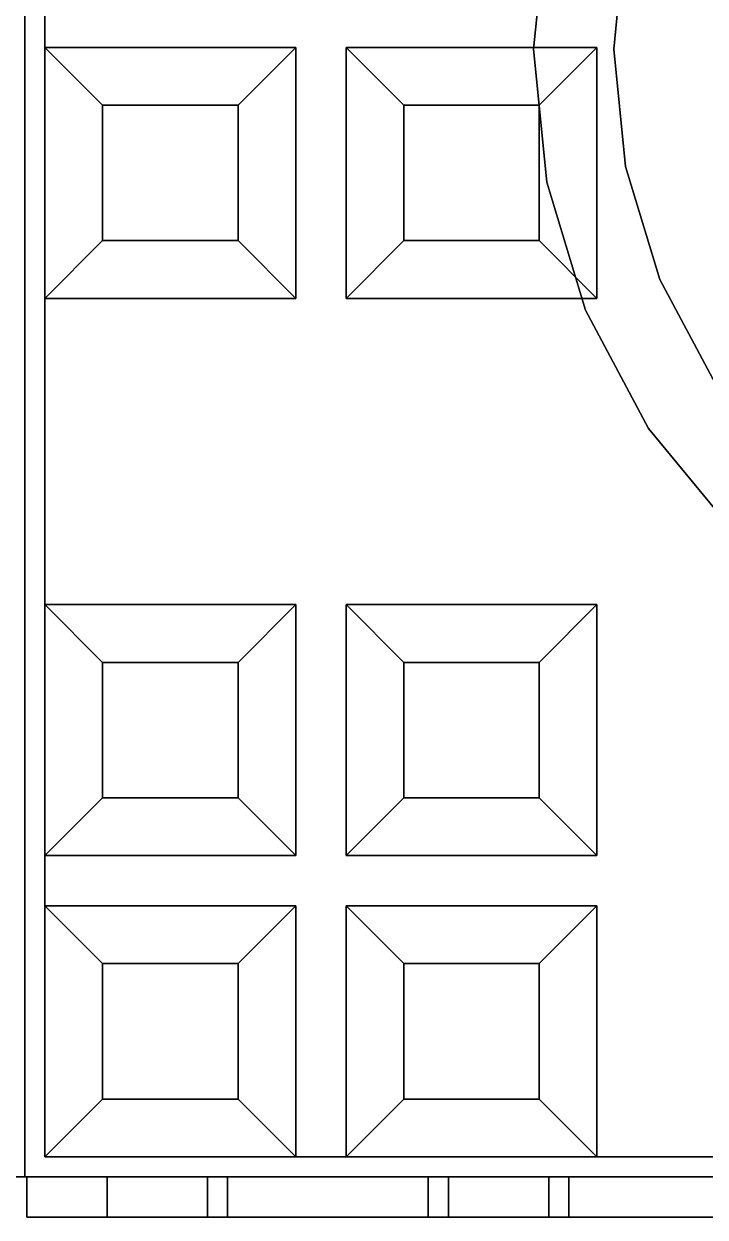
# Model space of a CAD drawing. Header units: millimetres. Extents: x -470 to 15420, y -470 to 3920.
# Drawn here: x 13800 to 14139, y -20 to 574 of the extents above; entities that cross this region are included whole.
import ezdxf

# ---------------------------------------------------------------- set-up
doc = ezdxf.new("R2010")
doc.units = ezdxf.units.MM
for name, color, linetype in [('MANHOLES', 4, 'Continuous'), ('TANK_MODULE', 8, 'Continuous'), ('TANK_SIDE_PLATE', 9, 'Continuous')]:
    doc.layers.add(name, color=color, linetype=linetype)

# ---------------------------------------------------------------- blocks, each defined once
blk = doc.blocks.new('HALF_CUBE')
at = {"layer": 'TANK_MODULE'}
for points, invisible_edges in [([(-575, 575), (-575, -575), (-575, 575, 40)], 6), ([(-575, 575, 40), (-575, -575), (-575, -575, 40)], 5), ([(-565, 565, 40), (-575, 575, 40), (-575, -575, 40)], 13), ([(-565, 565), (-565, -565), (-575, 575)], 14), ([(-575, 575), (-565, -565), (-575, -575)], 7), ([(565, -565, 40), (575, -575, 40), (575, 575, 40)], 13), ([(575, 575, 40), (565, 565, 40), (565, -565, 40)], 13), ([(565, 565), (575, 575), (575, -575)], 13), ([(575, -575), (575, 575), (575, -575, 40)], 6), ([(575, -575, 40), (575, 575), (575, 575, 40)], 5), ([(-565, 565, 40), (-575, -575, 40), (-565, -565, 40)], 7), ([(-565, -565), (-565, 565), (-565, -565, 40)], 6), ([(-565, -565, 40), (-565, 565), (-565, 565, 40)], 5), ([(575, -575), (565, -565), (565, 565)], 13), ([(-565, 12.5), (-565, -12.5), (-565, 12.5, 40)], 6), ([(-565, 12.5, 40), (-565, -12.5), (-565, -12.5, 40)], 5), ([(-565, 12.5, 40), (-565, -12.5, 40), (-440, 12.5, 40)], 6), ([(-440, 12.5, 40), (-565, -12.5, 40), (-440, -12.5, 40)], 13), ([(-565, -12.5), (-565, 12.5), (-440, -12.5)], 6), ([(-440, -12.5), (-565, 12.5), (-440, 12.5)], 13), ([(-415, 12.5, 40), (-440, 12.5, 40), (-440, -12.5, 40)], 15), ([(-415, 12.5, 40), (-440, -12.5, 40), (-415, -12.5, 40)], 15), ([(-415, -12.5), (-440, -12.5), (-440, 12.5)], 15), ([(-415, -12.5), (-440, 12.5), (-415, 12.5)], 15), ([(-415, 12.5, 40), (-415, -12.5, 40), (-290, 12.5, 40)], 7), ([(-290, 12.5, 40), (-415, -12.5, 40), (-290, -12.5, 40)], 13), ([(-415, -12.5), (-415, 12.5), (-290, -12.5)], 7), ([(-290, -12.5), (-415, 12.5), (-290, 12.5)], 13), ([(-290, 12.5, 40), (-290, -12.5, 40), (-137.5, 12.5, 40)], 15), ([(-137.5, 12.5, 40), (-290, -12.5, 40), (-137.5, -12.5, 40)], 15), ([(-290, -12.5), (-290, 12.5), (-137.5, -12.5)], 15), ([(-137.5, -12.5), (-290, 12.5), (-137.5, 12.5)], 15), ([(-565, -12.5), (-440, -12.5), (-565, -12.5, 40)], 6), ([(-565, -12.5, 40), (-440, -12.5), (-440, -12.5, 40)], 5), ([(-565, -137.5, 40), (-565, -12.5, 40), (-440, -137.5, 40)], 6), ([(-440, -137.5, 40), (-565, -12.5, 40), (-440, -12.5, 40)], 5), ([(-565, -137.5, 40), (-536.25, -41.25, 390), (-565, -12.5, 40)], 5), ([(-536.25, -41.25, 390), (-468.75, -41.25, 390), (-565, -12.5, 40)], 6), ([(-565, -12.5, 40), (-468.75, -41.25, 390), (-440, -12.5, 40)], 5), ([(-468.75, -41.25, 390), (-468.75, -108.75, 390), (-440, -12.5, 40)], 6), ([(-440, -12.5, 40), (-468.75, -108.75, 390), (-440, -137.5, 40)], 5), ([(-440, -12.5), (-440, -137.5), (-440, -12.5, 40)], 6), ([(-440, -12.5, 40), (-440, -137.5), (-440, -137.5, 40)], 5), ([(-415, -12.5, 40), (-440, -12.5, 40), (-440, -137.5, 40)], 13), ([(-415, -12.5, 40), (-440, -137.5, 40), (-415, -137.5, 40)], 7), ([(-415, -137.5), (-440, -137.5), (-440, -12.5)], 13), ([(-415, -137.5), (-440, -12.5), (-415, -12.5)], 7), ([(-415, -12.5), (-290, -12.5), (-415, -12.5, 40)], 6), ([(-415, -12.5, 40), (-290, -12.5), (-290, -12.5, 40)], 5), ([(-415, -137.5), (-415, -12.5), (-415, -137.5, 40)], 6), ([(-415, -137.5, 40), (-415, -12.5), (-415, -12.5, 40)], 5), ([(-415, -137.5, 40), (-415, -12.5, 40), (-290, -137.5, 40)], 6), ([(-290, -137.5, 40), (-415, -12.5, 40), (-290, -12.5, 40)], 5), ([(-415, -137.5, 40), (-386.25, -41.25, 390), (-415, -12.5, 40)], 5), ([(-386.25, -41.25, 390), (-318.75, -41.25, 390), (-415, -12.5, 40)], 6), ([(-415, -12.5, 40), (-318.75, -41.25, 390), (-290, -12.5, 40)], 5), ([(-318.75, -41.25, 390), (-318.75, -108.75, 390), (-290, -12.5, 40)], 6), ([(-290, -12.5, 40), (-318.75, -108.75, 390), (-290, -137.5, 40)], 5), ([(-290, -12.5), (-290, -137.5), (-290, -12.5, 40)], 6), ([(-290, -12.5, 40), (-290, -137.5), (-290, -137.5, 40)], 5), ([(-290, -12.5, 40), (-290, -137.5, 40), (-137.5, -12.5, 40)], 14), ([(-137.5, -12.5, 40), (-290, -137.5, 40), (-137.5, -137.5, 40)], 7), ([(-290, -12.5), (-137.5, -137.5), (-290, -137.5)], 7), ([(-137.5, -12.5), (-137.5, -137.5), (-290, -12.5)], 14), ([(-536.25, -108.75, 390), (-536.25, -41.25, 390), (-565, -137.5, 40)], 6), ([(-468.75, -108.75, 390), (-468.75, -41.25, 390), (-536.25, -108.75, 390)], 6), ([(-536.25, -108.75, 390), (-468.75, -41.25, 390), (-536.25, -41.25, 390)], 5), ([(-386.25, -108.75, 390), (-386.25, -41.25, 390), (-415, -137.5, 40)], 6), ([(-318.75, -108.75, 390), (-318.75, -41.25, 390), (-386.25, -108.75, 390)], 6), ([(-386.25, -108.75, 390), (-318.75, -41.25, 390), (-386.25, -41.25, 390)], 5), ([(-440, -137.5, 40), (-536.25, -108.75, 390), (-565, -137.5, 40)], 5), ([(-468.75, -108.75, 390), (-536.25, -108.75, 390), (-440, -137.5, 40)], 6), ([(-290, -137.5, 40), (-386.25, -108.75, 390), (-415, -137.5, 40)], 5), ([(-318.75, -108.75, 390), (-386.25, -108.75, 390), (-290, -137.5, 40)], 6), ([(-440, -137.5), (-565, -137.5), (-440, -137.5, 40)], 6), ([(-440, -137.5, 40), (-565, -137.5), (-565, -137.5, 40)], 5), ([(-565, -137.5), (-565, -290), (-565, -137.5, 40)], 6), ([(-565, -137.5, 40), (-565, -290), (-565, -290, 40)], 5), ([(-565, -137.5, 40), (-565, -290, 40), (-440, -137.5, 40)], 6), ([(-440, -137.5, 40), (-565, -290, 40), (-440, -290, 40)], 13), ([(-565, -290), (-565, -137.5), (-440, -290)], 6), ([(-440, -290), (-565, -137.5), (-440, -137.5)], 13), ([(-415, -137.5, 40), (-440, -137.5, 40), (-440, -290, 40)], 15), ([(-415, -137.5, 40), (-440, -290, 40), (-415, -290, 40)], 15), ([(-415, -290), (-440, -290), (-440, -137.5)], 15), ([(-415, -290), (-440, -137.5), (-415, -137.5)], 15), ([(-290, -137.5), (-415, -137.5), (-290, -137.5, 40)], 6), ([(-290, -137.5, 40), (-415, -137.5), (-415, -137.5, 40)], 5), ([(-290, -290, 40), (-290, -137.5, 40), (-415, -290, 40)], 7), ([(-415, -290, 40), (-290, -137.5, 40), (-415, -137.5, 40)], 13), ([(-415, -290), (-415, -137.5), (-290, -290)], 7), ([(-290, -290), (-415, -137.5), (-290, -137.5)], 13), ([(-137.5, -137.5, 40), (-290, -137.5, 40), (-290, -290, 40)], 15), ([(-137.5, -137.5, 40), (-290, -290, 40), (-137.5, -290, 40)], 15), ([(-290, -137.5), (-137.5, -137.5), (-137.5, -290)], 15), ([(-290, -137.5), (-137.5, -290), (-290, -290)], 15), ([(-565, -290), (-440, -290), (-565, -290, 40)], 6), ([(-565, -290, 40), (-440, -290), (-440, -290, 40)], 5), ([(-565, -415, 40), (-565, -290, 40), (-440, -415, 40)], 6), ([(-440, -415, 40), (-565, -290, 40), (-440, -290, 40)], 5), ([(-565, -415, 40), (-536.25, -318.75, 390), (-565, -290, 40)], 5), ([(-536.25, -318.75, 390), (-468.75, -318.75, 390), (-565, -290, 40)], 6), ([(-565, -290, 40), (-468.75, -318.75, 390), (-440, -290, 40)], 5), ([(-468.75, -318.75, 390), (-468.75, -386.25, 390), (-440, -290, 40)], 6), ([(-440, -290, 40), (-468.75, -386.25, 390), (-440, -415, 40)], 5), ([(-440, -290), (-440, -415), (-440, -290, 40)], 6), ([(-440, -290, 40), (-440, -415), (-440, -415, 40)], 5), ([(-415, -290, 40), (-440, -290, 40), (-440, -415, 40)], 13), ([(-415, -290, 40), (-440, -415, 40), (-415, -415, 40)], 7), ([(-440, -415), (-440, -290), (-415, -415)], 14), ([(-415, -415), (-440, -290), (-415, -290)], 7), ([(-415, -415), (-415, -290), (-415, -415, 40)], 6), ([(-415, -415, 40), (-415, -290), (-415, -290, 40)], 5), ([(-415, -290), (-290, -290), (-415, -290, 40)], 6), ([(-415, -290, 40), (-290, -290), (-290, -290, 40)], 5), ([(-415, -415, 40), (-415, -290, 40), (-290, -415, 40)], 6), ([(-290, -415, 40), (-415, -290, 40), (-290, -290, 40)], 5), ([(-415, -415, 40), (-386.25, -318.75, 390), (-415, -290, 40)], 5), ([(-386.25, -318.75, 390), (-318.75, -318.75, 390), (-415, -290, 40)], 6), ([(-415, -290, 40), (-318.75, -318.75, 390), (-290, -290, 40)], 5), ([(-318.75, -318.75, 390), (-318.75, -386.25, 390), (-290, -290, 40)], 6), ([(-290, -290, 40), (-318.75, -386.25, 390), (-290, -415, 40)], 5), ([(-290, -290), (-290, -415), (-290, -290, 40)], 6), ([(-290, -290, 40), (-290, -415), (-290, -415, 40)], 5), ([(-137.5, -290, 40), (-290, -290, 40), (-290, -415, 40)], 13), ([(-137.5, -290, 40), (-290, -415, 40), (-137.5, -415, 40)], 7), ([(-290, -290), (-137.5, -290), (-137.5, -415)], 13), ([(-290, -290), (-137.5, -415), (-290, -415)], 7), ([(-536.25, -386.25, 390), (-536.25, -318.75, 390), (-565, -415, 40)], 6), ([(-468.75, -386.25, 390), (-468.75, -318.75, 390), (-536.25, -386.25, 390)], 6), ([(-536.25, -386.25, 390), (-468.75, -318.75, 390), (-536.25, -318.75, 390)], 5), ([(-386.25, -386.25, 390), (-386.25, -318.75, 390), (-415, -415, 40)], 6), ([(-318.75, -386.25, 390), (-318.75, -318.75, 390), (-386.25, -386.25, 390)], 6), ([(-386.25, -386.25, 390), (-318.75, -318.75, 390), (-386.25, -318.75, 390)], 5), ([(-440, -415, 40), (-536.25, -386.25, 390), (-565, -415, 40)], 5), ([(-468.75, -386.25, 390), (-536.25, -386.25, 390), (-440, -415, 40)], 6), ([(-290, -415, 40), (-386.25, -386.25, 390), (-415, -415, 40)], 5), ([(-318.75, -386.25, 390), (-386.25, -386.25, 390), (-290, -415, 40)], 6), ([(-440, -415), (-565, -415), (-440, -415, 40)], 6), ([(-440, -415, 40), (-565, -415), (-565, -415, 40)], 5), ([(-565, -415), (-565, -440), (-565, -415, 40)], 6), ([(-565, -415, 40), (-565, -440), (-565, -440, 40)], 5), ([(-565, -415, 40), (-565, -440, 40), (-440, -415, 40)], 6), ([(-440, -415, 40), (-565, -440, 40), (-440, -440, 40)], 13), ([(-440, -415), (-440, -440), (-565, -415)], 7), ([(-565, -415), (-440, -440), (-565, -440)], 5), ([(-415, -415, 40), (-440, -415, 40), (-440, -440, 40)], 15), ([(-415, -415, 40), (-440, -440, 40), (-415, -440, 40)], 15), ([(-415, -415), (-415, -440), (-440, -415)], 15), ([(-440, -415), (-415, -440), (-440, -440)], 15), ([(-290, -415), (-415, -415), (-290, -415, 40)], 6), ([(-290, -415, 40), (-415, -415), (-415, -415, 40)], 5), ([(-415, -415, 40), (-415, -440, 40), (-290, -415, 40)], 7), ([(-290, -415, 40), (-415, -440, 40), (-290, -440, 40)], 13), ([(-290, -415), (-290, -440), (-415, -415)], 7), ([(-415, -415), (-290, -440), (-415, -440)], 13), ([(-290, -415, 40), (-290, -440, 40), (-137.5, -415, 40)], 15), ([(-137.5, -415, 40), (-290, -440, 40), (-137.5, -440, 40)], 15), ([(-137.5, -415), (-137.5, -440), (-290, -415)], 15), ([(-290, -415), (-137.5, -440), (-290, -440)], 15), ([(-565, -440), (-440, -440), (-565, -440, 40)], 6), ([(-565, -440, 40), (-440, -440), (-440, -440, 40)], 5), ([(-565, -565, 40), (-565, -440, 40), (-440, -565, 40)], 6), ([(-440, -565, 40), (-565, -440, 40), (-440, -440, 40)], 5), ([(-565, -565, 40), (-536.25, -468.75, 390), (-565, -440, 40)], 5), ([(-536.25, -468.75, 390), (-468.75, -468.75, 390), (-565, -440, 40)], 6), ([(-565, -440, 40), (-468.75, -468.75, 390), (-440, -440, 40)], 5), ([(-468.75, -468.75, 390), (-468.75, -536.25, 390), (-440, -440, 40)], 6), ([(-440, -440, 40), (-468.75, -536.25, 390), (-440, -565, 40)], 5), ([(-440, -440), (-440, -565), (-440, -440, 40)], 6), ([(-440, -440, 40), (-440, -565), (-440, -565, 40)], 5), ([(-415, -440, 40), (-440, -440, 40), (-440, -565, 40)], 13), ([(-415, -440, 40), (-440, -565, 40), (-415, -565, 40)], 5), ([(-415, -440), (-415, -565), (-440, -440)], 14), ([(-440, -440), (-415, -565), (-440, -565)], 5), ([(-415, -565), (-415, -440), (-415, -565, 40)], 6), ([(-415, -565, 40), (-415, -440), (-415, -440, 40)], 5), ([(-415, -440), (-290, -440), (-415, -440, 40)], 6), ([(-415, -440, 40), (-290, -440), (-290, -440, 40)], 5), ([(-415, -565, 40), (-415, -440, 40), (-290, -565, 40)], 6), ([(-290, -565, 40), (-415, -440, 40), (-290, -440, 40)], 5), ([(-415, -565, 40), (-386.25, -468.75, 390), (-415, -440, 40)], 5), ([(-386.25, -468.75, 390), (-318.75, -468.75, 390), (-415, -440, 40)], 6), ([(-415, -440, 40), (-318.75, -468.75, 390), (-290, -440, 40)], 5), ([(-318.75, -468.75, 390), (-318.75, -536.25, 390), (-290, -440, 40)], 6), ([(-290, -440, 40), (-318.75, -536.25, 390), (-290, -565, 40)], 5), ([(-290, -440), (-290, -565), (-290, -440, 40)], 6), ([(-290, -440, 40), (-290, -565), (-290, -565, 40)], 5), ([(-290, -440, 40), (-290, -565, 40), (-137.5, -440, 40)], 14), ([(-137.5, -440, 40), (-290, -565, 40), (-137.5, -565, 40)], 5), ([(-137.5, -440), (-137.5, -565), (-290, -440)], 14), ([(-290, -440), (-137.5, -565), (-290, -565)], 5), ([(-536.25, -536.25, 390), (-536.25, -468.75, 390), (-565, -565, 40)], 6), ([(-468.75, -536.25, 390), (-468.75, -468.75, 390), (-536.25, -536.25, 390)], 6), ([(-536.25, -536.25, 390), (-468.75, -468.75, 390), (-536.25, -468.75, 390)], 5), ([(-386.25, -536.25, 390), (-386.25, -468.75, 390), (-415, -565, 40)], 6), ([(-318.75, -536.25, 390), (-318.75, -468.75, 390), (-386.25, -536.25, 390)], 6), ([(-386.25, -536.25, 390), (-318.75, -468.75, 390), (-386.25, -468.75, 390)], 5), ([(-440, -565, 40), (-536.25, -536.25, 390), (-565, -565, 40)], 5), ([(-468.75, -536.25, 390), (-536.25, -536.25, 390), (-440, -565, 40)], 6), ([(-290, -565, 40), (-386.25, -536.25, 390), (-415, -565, 40)], 5), ([(-318.75, -536.25, 390), (-386.25, -536.25, 390), (-290, -565, 40)], 6), ([(-565, -565, 40), (-575, -575, 40), (565, -565, 40)], 7), ([(565, -565, 40), (-575, -575, 40), (575, -575, 40)], 13), ([(-575, -575), (-565, -565), (565, -565)], 13), ([(-575, -575), (565, -565), (575, -575)], 7), ([(565, -565), (-565, -565), (565, -565, 40)], 6), ([(565, -565, 40), (-565, -565), (-565, -565, 40)], 5), ([(-440, -565), (-415, -565), (-440, -565, 40)], 6), ([(-440, -565, 40), (-415, -565), (-415, -565, 40)], 5), ([(-290, -565), (-137.5, -565), (-290, -565, 40)], 6), ([(-290, -565, 40), (-137.5, -565), (-137.5, -565, 40)], 5), ([(-575, -575), (575, -575), (-575, -575, 40)], 6), ([(-575, -575, 40), (575, -575), (575, -575, 40)], 5)]:
    blk.add_3dface(points, dxfattribs=dict(at, invisible_edges=invisible_edges))
blk = doc.blocks.new('HALF_CUBE_UP')
at = {"layer": 'TANK_MODULE'}
for points, invisible_edges in [([(-575, -575, 390), (-575, 575, 390), (-575, -575, 350)], 6), ([(-575, -575, 350), (-575, 575, 390), (-575, 575, 350)], 5), ([(-565, -565, 350), (-575, -575, 350), (-575, 575, 350)], 13), ([(-565, -565, 350), (-575, 575, 350), (-565, 565, 350)], 7), ([(-575, -575, 390), (-565, 565, 390), (-575, 575, 390)], 7), ([(565, 565, 350), (575, 575, 350), (575, -575, 350)], 13), ([(565, -565, 390), (575, -575, 390), (575, 575, 390)], 13), ([(575, 575, 390), (565, 565, 390), (565, -565, 390)], 13), ([(575, 575, 390), (575, -575, 390), (575, 575, 350)], 6), ([(575, 575, 350), (575, -575, 390), (575, -575, 350)], 5), ([(-565, -565, 390), (-565, 565, 390), (-575, -575, 390)], 14), ([(-565, 565, 390), (-565, -565, 390), (-565, 565, 350)], 6), ([(-565, 565, 350), (-565, -565, 390), (-565, -565, 350)], 5), ([(575, -575, 350), (565, -565, 350), (565, 565, 350)], 13), ([(-565, -12.5, 390), (-565, 12.5, 390), (-565, -12.5, 350)], 6), ([(-565, -12.5, 350), (-565, 12.5, 390), (-565, 12.5, 350)], 5), ([(-565, -12.5, 350), (-565, 12.5, 350), (-440, -12.5, 350)], 6), ([(-440, -12.5, 350), (-565, 12.5, 350), (-440, 12.5, 350)], 13), ([(-565, 12.5, 390), (-565, -12.5, 390), (-440, 12.5, 390)], 6), ([(-440, 12.5, 390), (-565, -12.5, 390), (-440, -12.5, 390)], 13), ([(-415, -12.5, 350), (-440, -12.5, 350), (-440, 12.5, 350)], 15), ([(-415, -12.5, 350), (-440, 12.5, 350), (-415, 12.5, 350)], 15), ([(-415, 12.5, 390), (-440, 12.5, 390), (-440, -12.5, 390)], 15), ([(-415, 12.5, 390), (-440, -12.5, 390), (-415, -12.5, 390)], 15), ([(-415, -12.5, 350), (-415, 12.5, 350), (-290, -12.5, 350)], 7), ([(-290, -12.5, 350), (-415, 12.5, 350), (-290, 12.5, 350)], 13), ([(-415, 12.5, 390), (-415, -12.5, 390), (-290, 12.5, 390)], 7), ([(-290, 12.5, 390), (-415, -12.5, 390), (-290, -12.5, 390)], 13), ([(-290, -12.5, 350), (-290, 12.5, 350), (-137.5, -12.5, 350)], 15), ([(-137.5, -12.5, 350), (-290, 12.5, 350), (-137.5, 12.5, 350)], 15), ([(-290, 12.5, 390), (-290, -12.5, 390), (-137.5, 12.5, 390)], 15), ([(-137.5, 12.5, 390), (-290, -12.5, 390), (-137.5, -12.5, 390)], 15), ([(-440, -12.5, 390), (-565, -12.5, 390), (-440, -12.5, 350)], 6), ([(-440, -12.5, 350), (-565, -12.5, 390), (-565, -12.5, 350)], 5), ([(-565, -12.5, 350), (-565, -137.5, 350), (-440, -12.5, 350)], 6), ([(-440, -12.5, 350), (-565, -137.5, 350), (-440, -137.5, 350)], 5), ([(-440, -12.5, 350), (-536.25, -41.25), (-565, -12.5, 350)], 5), ([(-536.25, -41.25), (-536.25, -108.75), (-565, -12.5, 350)], 6), ([(-565, -12.5, 350), (-536.25, -108.75), (-565, -137.5, 350)], 5), ([(-468.75, -41.25), (-536.25, -41.25), (-440, -12.5, 350)], 6), ([(-440, -137.5, 350), (-468.75, -41.25), (-440, -12.5, 350)], 5), ([(-440, -137.5, 390), (-440, -12.5, 390), (-440, -137.5, 350)], 6), ([(-440, -137.5, 350), (-440, -12.5, 390), (-440, -12.5, 350)], 5), ([(-415, -137.5, 350), (-440, -137.5, 350), (-440, -12.5, 350)], 13), ([(-415, -137.5, 350), (-440, -12.5, 350), (-415, -12.5, 350)], 7), ([(-415, -12.5, 390), (-440, -12.5, 390), (-440, -137.5, 390)], 13), ([(-415, -12.5, 390), (-440, -137.5, 390), (-415, -137.5, 390)], 7), ([(-290, -12.5, 390), (-415, -12.5, 390), (-290, -12.5, 350)], 6), ([(-290, -12.5, 350), (-415, -12.5, 390), (-415, -12.5, 350)], 5), ([(-415, -12.5, 390), (-415, -137.5, 390), (-415, -12.5, 350)], 6), ([(-415, -12.5, 350), (-415, -137.5, 390), (-415, -137.5, 350)], 5), ([(-415, -12.5, 350), (-415, -137.5, 350), (-290, -12.5, 350)], 6), ([(-290, -12.5, 350), (-415, -137.5, 350), (-290, -137.5, 350)], 5), ([(-290, -12.5, 350), (-386.25, -41.25), (-415, -12.5, 350)], 5), ([(-386.25, -41.25), (-386.25, -108.75), (-415, -12.5, 350)], 6), ([(-415, -12.5, 350), (-386.25, -108.75), (-415, -137.5, 350)], 5), ([(-318.75, -41.25), (-386.25, -41.25), (-290, -12.5, 350)], 6), ([(-290, -137.5, 350), (-318.75, -41.25), (-290, -12.5, 350)], 5), ([(-290, -137.5, 390), (-290, -12.5, 390), (-290, -137.5, 350)], 6), ([(-290, -137.5, 350), (-290, -12.5, 390), (-290, -12.5, 350)], 5), ([(-137.5, -137.5, 350), (-290, -137.5, 350), (-290, -12.5, 350)], 13), ([(-137.5, -137.5, 350), (-290, -12.5, 350), (-137.5, -12.5, 350)], 7), ([(-290, -137.5, 390), (-137.5, -137.5, 390), (-137.5, -12.5, 390)], 13), ([(-290, -137.5, 390), (-137.5, -12.5, 390), (-290, -12.5, 390)], 7), ([(-468.75, -41.25), (-468.75, -108.75), (-536.25, -41.25)], 6), ([(-536.25, -41.25), (-468.75, -108.75), (-536.25, -108.75)], 5), ([(-468.75, -108.75), (-468.75, -41.25), (-440, -137.5, 350)], 6), ([(-318.75, -41.25), (-318.75, -108.75), (-386.25, -41.25)], 6), ([(-386.25, -41.25), (-318.75, -108.75), (-386.25, -108.75)], 5), ([(-318.75, -108.75), (-318.75, -41.25), (-290, -137.5, 350)], 6), ([(-536.25, -108.75), (-468.75, -108.75), (-565, -137.5, 350)], 6), ([(-565, -137.5, 350), (-468.75, -108.75), (-440, -137.5, 350)], 5), ([(-386.25, -108.75), (-318.75, -108.75), (-415, -137.5, 350)], 6), ([(-415, -137.5, 350), (-318.75, -108.75), (-290, -137.5, 350)], 5), ([(-565, -290, 390), (-565, -137.5, 390), (-565, -290, 350)], 6), ([(-565, -290, 350), (-565, -137.5, 390), (-565, -137.5, 350)], 5), ([(-565, -137.5, 390), (-440, -137.5, 390), (-565, -137.5, 350)], 6), ([(-565, -137.5, 350), (-440, -137.5, 390), (-440, -137.5, 350)], 5), ([(-565, -290, 350), (-565, -137.5, 350), (-440, -290, 350)], 6), ([(-440, -290, 350), (-565, -137.5, 350), (-440, -137.5, 350)], 13), ([(-565, -137.5, 390), (-565, -290, 390), (-440, -137.5, 390)], 6), ([(-440, -137.5, 390), (-565, -290, 390), (-440, -290, 390)], 13), ([(-415, -290, 350), (-440, -290, 350), (-440, -137.5, 350)], 15), ([(-415, -290, 350), (-440, -137.5, 350), (-415, -137.5, 350)], 15), ([(-415, -137.5, 390), (-440, -137.5, 390), (-440, -290, 390)], 15), ([(-415, -137.5, 390), (-440, -290, 390), (-415, -290, 390)], 15), ([(-415, -137.5, 390), (-290, -137.5, 390), (-415, -137.5, 350)], 6), ([(-415, -137.5, 350), (-290, -137.5, 390), (-290, -137.5, 350)], 5), ([(-290, -137.5, 350), (-290, -290, 350), (-415, -137.5, 350)], 7), ([(-415, -137.5, 350), (-290, -290, 350), (-415, -290, 350)], 13), ([(-415, -137.5, 390), (-415, -290, 390), (-290, -137.5, 390)], 7), ([(-290, -137.5, 390), (-415, -290, 390), (-290, -290, 390)], 13), ([(-137.5, -290, 350), (-290, -290, 350), (-290, -137.5, 350)], 15), ([(-137.5, -290, 350), (-290, -137.5, 350), (-137.5, -137.5, 350)], 15), ([(-290, -290, 390), (-137.5, -290, 390), (-137.5, -137.5, 390)], 15), ([(-290, -290, 390), (-137.5, -137.5, 390), (-290, -137.5, 390)], 15), ([(-440, -290, 390), (-565, -290, 390), (-440, -290, 350)], 6), ([(-440, -290, 350), (-565, -290, 390), (-565, -290, 350)], 5), ([(-565, -290, 350), (-565, -415, 350), (-440, -290, 350)], 6), ([(-440, -290, 350), (-565, -415, 350), (-440, -415, 350)], 5), ([(-440, -290, 350), (-536.25, -318.75), (-565, -290, 350)], 5), ([(-536.25, -318.75), (-536.25, -386.25), (-565, -290, 350)], 6), ([(-565, -290, 350), (-536.25, -386.25), (-565, -415, 350)], 5), ([(-468.75, -318.75), (-536.25, -318.75), (-440, -290, 350)], 6), ([(-440, -415, 350), (-468.75, -318.75), (-440, -290, 350)], 5), ([(-440, -415, 390), (-440, -290, 390), (-440, -415, 350)], 6), ([(-440, -415, 350), (-440, -290, 390), (-440, -290, 350)], 5), ([(-440, -415, 350), (-440, -290, 350), (-415, -415, 350)], 14), ([(-415, -415, 350), (-440, -290, 350), (-415, -290, 350)], 7), ([(-415, -290, 390), (-440, -290, 390), (-440, -415, 390)], 13), ([(-415, -290, 390), (-440, -415, 390), (-415, -415, 390)], 7), ([(-290, -290, 390), (-415, -290, 390), (-290, -290, 350)], 6), ([(-290, -290, 350), (-415, -290, 390), (-415, -290, 350)], 5), ([(-415, -290, 390), (-415, -415, 390), (-415, -290, 350)], 6), ([(-415, -290, 350), (-415, -415, 390), (-415, -415, 350)], 5), ([(-415, -290, 350), (-415, -415, 350), (-290, -290, 350)], 6), ([(-290, -290, 350), (-415, -415, 350), (-290, -415, 350)], 5), ([(-290, -290, 350), (-386.25, -318.75), (-415, -290, 350)], 5), ([(-386.25, -318.75), (-386.25, -386.25), (-415, -290, 350)], 6), ([(-415, -290, 350), (-386.25, -386.25), (-415, -415, 350)], 5), ([(-318.75, -318.75), (-386.25, -318.75), (-290, -290, 350)], 6), ([(-290, -415, 350), (-318.75, -318.75), (-290, -290, 350)], 5), ([(-290, -415, 390), (-290, -290, 390), (-290, -415, 350)], 6), ([(-290, -415, 350), (-290, -290, 390), (-290, -290, 350)], 5), ([(-290, -415, 350), (-290, -290, 350), (-137.5, -415, 350)], 14), ([(-137.5, -415, 350), (-290, -290, 350), (-137.5, -290, 350)], 7), ([(-290, -415, 390), (-137.5, -290, 390), (-290, -290, 390)], 7), ([(-137.5, -415, 390), (-137.5, -290, 390), (-290, -415, 390)], 14), ([(-468.75, -318.75), (-468.75, -386.25), (-536.25, -318.75)], 6), ([(-536.25, -318.75), (-468.75, -386.25), (-536.25, -386.25)], 5), ([(-468.75, -386.25), (-468.75, -318.75), (-440, -415, 350)], 6), ([(-318.75, -318.75), (-318.75, -386.25), (-386.25, -318.75)], 6), ([(-386.25, -318.75), (-318.75, -386.25), (-386.25, -386.25)], 5), ([(-318.75, -386.25), (-318.75, -318.75), (-290, -415, 350)], 6), ([(-536.25, -386.25), (-468.75, -386.25), (-565, -415, 350)], 6), ([(-565, -415, 350), (-468.75, -386.25), (-440, -415, 350)], 5), ([(-386.25, -386.25), (-318.75, -386.25), (-415, -415, 350)], 6), ([(-415, -415, 350), (-318.75, -386.25), (-290, -415, 350)], 5), ([(-565, -440, 390), (-565, -415, 390), (-565, -440, 350)], 6), ([(-565, -440, 350), (-565, -415, 390), (-565, -415, 350)], 5), ([(-565, -415, 390), (-440, -415, 390), (-565, -415, 350)], 6), ([(-565, -415, 350), (-440, -415, 390), (-440, -415, 350)], 5), ([(-440, -415, 350), (-440, -440, 350), (-565, -415, 350)], 7), ([(-565, -415, 350), (-440, -440, 350), (-565, -440, 350)], 5), ([(-440, -440, 390), (-440, -415, 390), (-565, -440, 390)], 7), ([(-565, -440, 390), (-440, -415, 390), (-565, -415, 390)], 5), ([(-415, -415, 350), (-415, -440, 350), (-440, -415, 350)], 15), ([(-440, -415, 350), (-415, -440, 350), (-440, -440, 350)], 15), ([(-415, -440, 390), (-415, -415, 390), (-440, -440, 390)], 15), ([(-440, -440, 390), (-415, -415, 390), (-440, -415, 390)], 15), ([(-415, -415, 390), (-290, -415, 390), (-415, -415, 350)], 6), ([(-415, -415, 350), (-290, -415, 390), (-290, -415, 350)], 5), ([(-290, -415, 350), (-290, -440, 350), (-415, -415, 350)], 7), ([(-415, -415, 350), (-290, -440, 350), (-415, -440, 350)], 13), ([(-290, -440, 390), (-290, -415, 390), (-415, -440, 390)], 7), ([(-415, -440, 390), (-290, -415, 390), (-415, -415, 390)], 13), ([(-137.5, -415, 350), (-137.5, -440, 350), (-290, -415, 350)], 15), ([(-290, -415, 350), (-137.5, -440, 350), (-290, -440, 350)], 15), ([(-137.5, -440, 390), (-137.5, -415, 390), (-290, -440, 390)], 15), ([(-290, -440, 390), (-137.5, -415, 390), (-290, -415, 390)], 15), ([(-440, -440, 390), (-565, -440, 390), (-440, -440, 350)], 6), ([(-440, -440, 350), (-565, -440, 390), (-565, -440, 350)], 5), ([(-565, -440, 350), (-565, -565, 350), (-440, -440, 350)], 6), ([(-440, -440, 350), (-565, -565, 350), (-440, -565, 350)], 5), ([(-440, -440, 350), (-536.25, -468.75), (-565, -440, 350)], 5), ([(-536.25, -468.75), (-536.25, -536.25), (-565, -440, 350)], 6), ([(-565, -440, 350), (-536.25, -536.25), (-565, -565, 350)], 5), ([(-468.75, -468.75), (-536.25, -468.75), (-440, -440, 350)], 6), ([(-440, -565, 350), (-468.75, -468.75), (-440, -440, 350)], 5), ([(-440, -565, 390), (-440, -440, 390), (-440, -565, 350)], 6), ([(-440, -565, 350), (-440, -440, 390), (-440, -440, 350)], 5), ([(-415, -440, 350), (-415, -565, 350), (-440, -440, 350)], 14), ([(-440, -440, 350), (-415, -565, 350), (-440, -565, 350)], 5), ([(-440, -440, 390), (-440, -565, 390), (-415, -440, 390)], 14), ([(-415, -440, 390), (-440, -565, 390), (-415, -565, 390)], 5), ([(-290, -440, 390), (-415, -440, 390), (-290, -440, 350)], 6), ([(-290, -440, 350), (-415, -440, 390), (-415, -440, 350)], 5), ([(-415, -440, 390), (-415, -565, 390), (-415, -440, 350)], 6), ([(-415, -440, 350), (-415, -565, 390), (-415, -565, 350)], 5), ([(-415, -440, 350), (-415, -565, 350), (-290, -440, 350)], 6), ([(-290, -440, 350), (-415, -565, 350), (-290, -565, 350)], 5), ([(-290, -440, 350), (-386.25, -468.75), (-415, -440, 350)], 5), ([(-386.25, -468.75), (-386.25, -536.25), (-415, -440, 350)], 6), ([(-415, -440, 350), (-386.25, -536.25), (-415, -565, 350)], 5), ([(-318.75, -468.75), (-386.25, -468.75), (-290, -440, 350)], 6), ([(-290, -565, 350), (-318.75, -468.75), (-290, -440, 350)], 5), ([(-290, -565, 390), (-290, -440, 390), (-290, -565, 350)], 6), ([(-290, -565, 350), (-290, -440, 390), (-290, -440, 350)], 5), ([(-137.5, -440, 350), (-137.5, -565, 350), (-290, -440, 350)], 14), ([(-290, -440, 350), (-137.5, -565, 350), (-290, -565, 350)], 5), ([(-290, -440, 390), (-290, -565, 390), (-137.5, -440, 390)], 14), ([(-137.5, -440, 390), (-290, -565, 390), (-137.5, -565, 390)], 5), ([(-468.75, -468.75), (-468.75, -536.25), (-536.25, -468.75)], 6), ([(-536.25, -468.75), (-468.75, -536.25), (-536.25, -536.25)], 5), ([(-468.75, -536.25), (-468.75, -468.75), (-440, -565, 350)], 6), ([(-318.75, -468.75), (-318.75, -536.25), (-386.25, -468.75)], 6), ([(-386.25, -468.75), (-318.75, -536.25), (-386.25, -536.25)], 5), ([(-318.75, -536.25), (-318.75, -468.75), (-290, -565, 350)], 6), ([(-536.25, -536.25), (-468.75, -536.25), (-565, -565, 350)], 6), ([(-565, -565, 350), (-468.75, -536.25), (-440, -565, 350)], 5), ([(-386.25, -536.25), (-318.75, -536.25), (-415, -565, 350)], 6), ([(-415, -565, 350), (-318.75, -536.25), (-290, -565, 350)], 5), ([(565, -565, 350), (-575, -575, 350), (-565, -565, 350)], 7), ([(-575, -575, 350), (565, -565, 350), (575, -575, 350)], 7), ([(-565, -565, 390), (-575, -575, 390), (565, -565, 390)], 7), ([(565, -565, 390), (-575, -575, 390), (575, -575, 390)], 13), ([(-565, -565, 390), (565, -565, 390), (-565, -565, 350)], 6), ([(-565, -565, 350), (565, -565, 390), (565, -565, 350)], 5), ([(-415, -565, 390), (-440, -565, 390), (-415, -565, 350)], 6), ([(-415, -565, 350), (-440, -565, 390), (-440, -565, 350)], 5), ([(-137.5, -565, 390), (-290, -565, 390), (-137.5, -565, 350)], 6), ([(-137.5, -565, 350), (-290, -565, 390), (-290, -565, 350)], 5), ([(575, -575, 390), (-575, -575, 390), (575, -575, 350)], 6), ([(575, -575, 350), (-575, -575, 390), (-575, -575, 350)], 5)]:
    blk.add_3dface(points, dxfattribs=dict(at, invisible_edges=invisible_edges))
blk = doc.blocks.new('SIDE_PLATE')
at = {"layer": 'TANK_SIDE_PLATE'}
for points, invisible_edges in [([(-574, 0), (69, 0, 40), (574, 0)], 7), ([(-574, 0, 778), (-534, 0, 738), (-574, 0)], 7), ([(-574, 0), (-534, 0, 738), (-534, 0, 40)], 13), ([(-574, 0), (-534, 0, 40), (-484, 0, 40)], 13), ([(574, 0, 778), (-69, 0, 738), (-574, 0, 778)], 7), ([(-574, 0, 778), (-69, 0, 738), (-79, 0, 738)], 15), ([(-574, 0, 778), (-79, 0, 738), (-304, 0, 738)], 13), ([(-484, 0, 40), (-474, 0, 40), (-574, 0)], 15), ([(-574, 0), (-474, 0, 40), (-374, 0, 40)], 13), ([(-574, 0), (-374, 0, 40), (-364, 0, 40)], 15), ([(-364, 0, 738), (-374, 0, 738), (-574, 0, 778)], 15), ([(-574, 0, 778), (-374, 0, 738), (-474, 0, 738)], 13), ([(-574, 0, 778), (-474, 0, 738), (-484, 0, 738)], 15), ([(-484, 0, 738), (-534, 0, 738), (-574, 0, 778)], 14), ([(69, 0, 40), (-574, 0), (-69, 0, 40)], 7), ([(-69, 0, 40), (-574, 0), (-79, 0, 40)], 15), ([(-304, 0, 738), (-314, 0, 738), (-574, 0, 778)], 15), ([(-574, 0, 778), (-314, 0, 738), (-364, 0, 738)], 13), ([(-314, 0, 40), (-304, 0, 40), (-574, 0)], 15), ([(-574, 0), (-304, 0, 40), (-79, 0, 40)], 13), ([(-364, 0, 40), (-314, 0, 40), (-574, 0)], 14), ([(-574, 0), (574, 0), (-574, -20)], 6), ([(-574, -20), (574, 0), (574, -20)], 5), ([(-574, 0, 778), (-574, 0), (-574, -20, 778)], 6), ([(-574, -20, 778), (-574, 0), (-574, -20)], 5), ([(574, 0, 778), (-574, 0, 778), (574, -20, 778)], 6), ([(574, -20, 778), (-574, 0, 778), (-574, -20, 778)], 5), ([(-534, 0, 40), (-534, 0, 738), (-534, -20, 40)], 6), ([(-534, -20, 40), (-534, 0, 738), (-534, -20, 738)], 5), ([(-484, 0, 40), (-534, 0, 40), (-484, -20, 40)], 6), ([(-484, -20, 40), (-534, 0, 40), (-534, -20, 40)], 5), ([(-534, 0, 738), (-484, 0, 738), (-534, -20, 738)], 6), ([(-534, -20, 738), (-484, 0, 738), (-484, -20, 738)], 5), ([(-484, 0, 738), (-474, 0, 738), (-484, 0, 40)], 7), ([(-484, 0, 40), (-474, 0, 738), (-474, 0, 40)], 13), ([(-484, 0, 738), (-484, 0, 40), (-484, -20, 738)], 6), ([(-484, -20, 738), (-484, 0, 40), (-484, -20, 40)], 5), ([(-474, 0, 40), (-474, 0, 738), (-474, -20, 40)], 6), ([(-474, -20, 40), (-474, 0, 738), (-474, -20, 738)], 5), ([(-374, 0, 40), (-474, 0, 40), (-374, -20, 40)], 6), ([(-374, -20, 40), (-474, 0, 40), (-474, -20, 40)], 5), ([(-474, 0, 738), (-374, 0, 738), (-474, -20, 738)], 6), ([(-474, -20, 738), (-374, 0, 738), (-374, -20, 738)], 5), ([(-364, 0, 40), (-374, 0, 40), (-364, 0, 738)], 7), ([(-364, 0, 738), (-374, 0, 40), (-374, 0, 738)], 13), ([(-374, 0, 738), (-374, 0, 40), (-374, -20, 738)], 6), ([(-374, -20, 738), (-374, 0, 40), (-374, -20, 40)], 5), ([(-364, 0, 40), (-364, 0, 738), (-364, -20, 40)], 6), ([(-364, -20, 40), (-364, 0, 738), (-364, -20, 738)], 5), ([(-314, 0, 40), (-364, 0, 40), (-314, -20, 40)], 6), ([(-314, -20, 40), (-364, 0, 40), (-364, -20, 40)], 5), ([(-364, 0, 738), (-314, 0, 738), (-364, -20, 738)], 6), ([(-364, -20, 738), (-314, 0, 738), (-314, -20, 738)], 5), ([(-304, 0, 40), (-314, 0, 40), (-304, 0, 738)], 7), ([(-304, 0, 738), (-314, 0, 40), (-314, 0, 738)], 13), ([(-314, 0, 738), (-314, 0, 40), (-314, -20, 738)], 6), ([(-314, -20, 738), (-314, 0, 40), (-314, -20, 40)], 5), ([(-304, 0, 40), (-304, 0, 738), (-304, -20, 40)], 6), ([(-304, -20, 40), (-304, 0, 738), (-304, -20, 738)], 5), ([(-79, 0, 40), (-304, 0, 40), (-79, -20, 40)], 6), ([(-79, -20, 40), (-304, 0, 40), (-304, -20, 40)], 5), ([(-304, 0, 738), (-79, 0, 738), (-304, -20, 738)], 6), ([(-304, -20, 738), (-79, 0, 738), (-79, -20, 738)], 5), ([(-69, -20, 40), (-79, -20, 40), (-574, -20)], 15), ([(-574, -20), (-79, -20, 40), (-304, -20, 40)], 13), ([(-574, -20), (-304, -20, 40), (-314, -20, 40)], 15), ([(-314, -20, 738), (-304, -20, 738), (-574, -20, 778)], 15), ([(-574, -20, 778), (-304, -20, 738), (-79, -20, 738)], 13), ([(-574, -20, 778), (-79, -20, 738), (-69, -20, 738)], 15), ([(-69, -20, 738), (69, -20, 738), (-574, -20, 778)], 14), ([(-574, -20, 778), (69, -20, 738), (574, -20, 778)], 7), ([(-314, -20, 40), (-364, -20, 40), (-574, -20)], 14), ([(-574, -20), (-364, -20, 40), (-374, -20, 40)], 15), ([(-574, -20), (-374, -20, 40), (-474, -20, 40)], 13), ([(-374, -20, 738), (-364, -20, 738), (-574, -20, 778)], 15), ([(-574, -20, 778), (-364, -20, 738), (-314, -20, 738)], 13), ([(-474, -20, 40), (-484, -20, 40), (-574, -20)], 15), ([(-574, -20), (-484, -20, 40), (-534, -20, 40)], 13), ([(-574, -20), (-534, -20, 40), (-534, -20, 738)], 13), ([(-484, -20, 738), (-474, -20, 738), (-574, -20, 778)], 15), ([(-574, -20, 778), (-474, -20, 738), (-374, -20, 738)], 13), ([(-574, -20), (-534, -20, 738), (-574, -20, 778)], 7), ([(-574, -20, 778), (-534, -20, 738), (-484, -20, 738)], 13), ([(-574, -20), (574, -20), (-69, -20, 40)], 14), ([(-474, -20, 738), (-484, -20, 738), (-474, -20, 40)], 7), ([(-474, -20, 40), (-484, -20, 738), (-484, -20, 40)], 13), ([(-374, -20, 40), (-364, -20, 40), (-374, -20, 738)], 7), ([(-374, -20, 738), (-364, -20, 40), (-364, -20, 738)], 13), ([(-314, -20, 40), (-304, -20, 40), (-314, -20, 738)], 7), ([(-314, -20, 738), (-304, -20, 40), (-304, -20, 738)], 13)]:
    blk.add_3dface(points, dxfattribs=dict(at, invisible_edges=invisible_edges))
blk = doc.blocks.new('MANHOLE_circle_600x600_1440')
at = {"layer": 'MANHOLES'}
for points, invisible_edges in [([(0, 0, 1340), (-240.42, 240.42, 1340), (-282.7, 188.89, 1340)], 13), ([(0, 0, 1440), (-240.42, 240.42, 1440), (-282.7, 188.89, 1440)], 13), ([(0, 0, 1340), (-282.7, 188.89, 1340), (-314.12, 130.11, 1340)], 13), ([(0, 0, 1440), (-282.7, 188.89, 1440), (-314.12, 130.11, 1440)], 13), ([(0, 0), (-249.44, 166.67), (-277.16, 114.81)], 13), ([(0, 0, 1340), (-249.44, 166.67, 1340), (-277.16, 114.81, 1340)], 13), ([(0, 0, 1340), (-314.12, 130.11, 1340), (-333.47, 66.33, 1340)], 13), ([(0, 0, 1440), (-314.12, 130.11, 1440), (-333.47, 66.33, 1440)], 13), ([(0, 0), (-277.16, 114.81), (-294.24, 58.53)], 13), ([(0, 0, 1340), (-277.16, 114.81, 1340), (-294.24, 58.53, 1340)], 13), ([(-333.47, 66.33, 1340), (-340, 0, 1340), (-340, 0, 1440), (-333.47, 66.33, 1440)], 10), ([(0, 0, 1340), (-333.47, 66.33, 1340), (-340, 0, 1340)], 13), ([(0, 0, 1440), (-333.47, 66.33, 1440), (-340, 0, 1440)], 13), ([(-294.24, 58.53), (-300, 0), (-300, 0, 1340), (-294.24, 58.53, 1340)], 10), ([(0, 0), (-294.24, 58.53), (-300, 0)], 13), ([(0, 0, 1340), (-294.24, 58.53, 1340), (-300, 0, 1340)], 13), ([(-340, 0, 1340), (-333.47, -66.33, 1340), (-333.47, -66.33, 1440), (-340, 0, 1440)], 10), ([(0, 0, 1340), (-340, 0, 1340), (-333.47, -66.33, 1340)], 13), ([(0, 0, 1440), (-340, 0, 1440), (-333.47, -66.33, 1440)], 13), ([(-300, 0), (-294.24, -58.53), (-294.24, -58.53, 1340), (-300, 0, 1340)], 10), ([(0, 0), (-300, 0), (-294.24, -58.53)], 13), ([(0, 0, 1340), (-300, 0, 1340), (-294.24, -58.53, 1340)], 13), ([(0, 0), (-294.24, -58.53), (-277.16, -114.81)], 13), ([(0, 0, 1340), (-294.24, -58.53, 1340), (-277.16, -114.81, 1340)], 13), ([(0, 0), (-277.16, -114.81), (-249.44, -166.67)], 13), ([(0, 0, 1340), (-277.16, -114.81, 1340), (-249.44, -166.67, 1340)], 13), ([(0, 0, 1340), (-333.47, -66.33, 1340), (-314.12, -130.11, 1340)], 13), ([(0, 0, 1440), (-333.47, -66.33, 1440), (-314.12, -130.11, 1440)], 13), ([(0, 0, 1340), (-314.12, -130.11, 1340), (-282.7, -188.89, 1340)], 13), ([(0, 0, 1440), (-314.12, -130.11, 1440), (-282.7, -188.89, 1440)], 13), ([(0, 0, 1340), (-282.7, -188.89, 1340), (-240.42, -240.42, 1340)], 13), ([(0, 0, 1440), (-282.7, -188.89, 1440), (-240.42, -240.42, 1440)], 13), ([(-294.24, -58.53), (-277.16, -114.81), (-277.16, -114.81, 1340), (-294.24, -58.53, 1340)], 10), ([(-333.47, -66.33, 1340), (-314.12, -130.11, 1340), (-314.12, -130.11, 1440), (-333.47, -66.33, 1440)], 10), ([(-277.16, -114.81), (-249.44, -166.67), (-249.44, -166.67, 1340), (-277.16, -114.81, 1340)], 10), ([(-314.12, -130.11, 1340), (-282.7, -188.89, 1340), (-282.7, -188.89, 1440), (-314.12, -130.11, 1440)], 10), ([(-282.7, -188.89, 1340), (-240.42, -240.42, 1340), (-240.42, -240.42, 1440), (-282.7, -188.89, 1440)], 10)]:
    blk.add_3dface(points, dxfattribs=dict(at, invisible_edges=invisible_edges))

msp = doc.modelspace()

# ---------------------------------------------------------------- block references
at = {"layer": 'MANHOLES'}
msp.add_blockref('MANHOLE_circle_600x600_1440', (14393.46, 561.67, 1560), dxfattribs=at)
at = {"layer": 'TANK_MODULE'}
for name, p in [('HALF_CUBE', (13225, 575)), ('HALF_CUBE_UP', (13225, 575, 390)), ('HALF_CUBE', (13225, 575, 780)), ('HALF_CUBE_UP', (13225, 575, 1170)), ('HALF_CUBE', (14375, 575)), ('HALF_CUBE_UP', (14375, 575, 390)), ('HALF_CUBE', (14375, 575, 780)), ('HALF_CUBE_UP', (14375, 575, 1170))]:
    msp.add_blockref(name, p, dxfattribs=at)
at = {"layer": 'TANK_SIDE_PLATE'}
for p in [(14375, 0), (14375, 0, 780)]:
    msp.add_blockref('SIDE_PLATE', p, dxfattribs=at)

doc.saveas('drawing.dxf')
